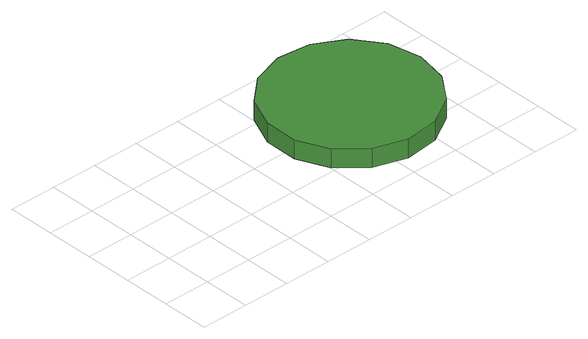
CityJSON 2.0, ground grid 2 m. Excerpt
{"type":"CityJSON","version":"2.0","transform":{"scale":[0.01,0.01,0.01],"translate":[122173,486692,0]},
"CityObjects":{
"tree1":{"type":"SolitaryVegetationObject","attributes":{"function":"something"}},
"tree2":{"type":"SolitaryVegetationObject","attributes":{"function":"something"},"geometry":[{"type":"MultiSurface","lod":"1","boundaries":[[[0,1,2,3,4,5,6,7,8,9,10,11,12,13,14]],[[15,16,17,18,19,20,21,22,23,24,25,26,27,28,29]],[[0,29,28,1]],[[1,28,27,2]],[[2,27,26,3]],[[3,26,25,4]],[[4,25,24,5]],[[5,24,23,6]],[[6,23,22,7]],[[7,22,21,8]],[[8,21,20,9]],[[9,20,19,10]],[[10,19,18,11]],[[11,18,17,12]],[[12,17,16,13]],[[13,16,15,14]],[[14,15,29,0]]]}]}
},
"vertices":[
[1425,420,87],[1396,560,87],[1312,675,87],[1188,746,87],[1047,761,87],[911,717,87],[805,622,87],[747,491,87],[747,349,87],[805,219,87],[911,123,87],[1047,79,87],[1188,94,87],[1312,166,87],[1396,281,87],[1396,281,5],[1312,166,5],[1188,94,5],[1047,79,5],[911,123,5],[805,219,5],[747,349,5],[747,491,5],[805,622,5],[911,717,5],[1047,761,5],[1188,746,5],[1312,675,5],[1396,560,5],[1425,420,5]
]}
